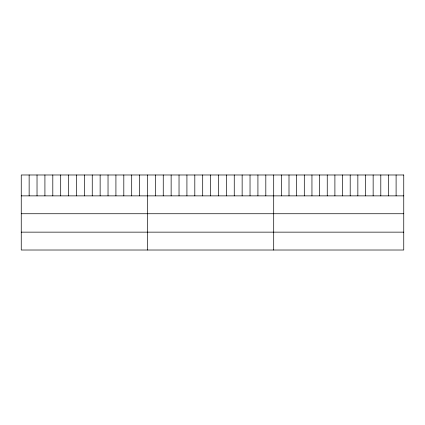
<?xml version="1.0" encoding="UTF-8"?>
<svg xmlns="http://www.w3.org/2000/svg" width="425" height="425" viewBox="0 0 425 425"><rect width="100%" height="100%" fill="white"/><g stroke="black" fill="none" stroke-linecap="round" stroke-linejoin="round"><path stroke-width="0.64" d="M21.25 195.867L403.75 195.867M21.25 213.738L403.75 213.738M21.25 232.146L403.75 232.146M396.1 174.983L396.1 195.867M388.45 174.983L388.45 195.867M380.8 174.983L380.8 195.867M373.15 174.983L373.15 195.867M365.5 174.983L365.5 195.867M357.85 174.983L357.85 195.867M350.2 174.983L350.2 195.867M342.55 174.983L342.55 195.867M334.9 174.983L334.9 195.867M327.25 174.983L327.25 195.867M319.6 174.983L319.6 195.867M311.95 174.983L311.95 195.867M304.3 174.983L304.3 195.867M296.65 174.983L296.65 195.867M289 174.983L289 195.867M281.35 174.983L281.35 195.867M273.7 174.983L273.7 250.017M265.811 174.983L265.811 195.867M257.922 174.983L257.922 195.867M250.033 174.983L250.033 195.867M242.144 174.983L242.144 195.867M234.255 174.983L234.255 195.867M226.366 174.983L226.366 195.867M218.477 174.983L218.477 195.867M210.587 174.983L210.587 195.867M202.698 174.983L202.698 195.867M194.809 174.983L194.809 195.867M186.92 174.983L186.92 195.867M179.031 174.983L179.031 195.867M171.142 174.983L171.142 195.867M163.253 174.983L163.253 195.867M155.364 174.983L155.364 195.867M147.475 174.983L147.475 250.017M139.586 174.983L139.586 195.867M131.697 174.983L131.697 195.867M123.808 174.983L123.808 195.867M115.919 174.983L115.919 195.867M108.03 174.983L108.03 195.867M100.141 174.983L100.141 195.867M92.252 174.983L92.252 195.867M84.363 174.983L84.363 195.867M76.473 174.983L76.473 195.867M68.584 174.983L68.584 195.867M60.695 174.983L60.695 195.867M52.806 174.983L52.806 195.867M44.917 174.983L44.917 195.867M37.028 174.983L37.028 195.867M29.139 174.983L29.139 195.867M403.75 174.983L21.25 174.983L21.25 250.017L403.75 250.017L403.75 174.983"/></g></svg>
